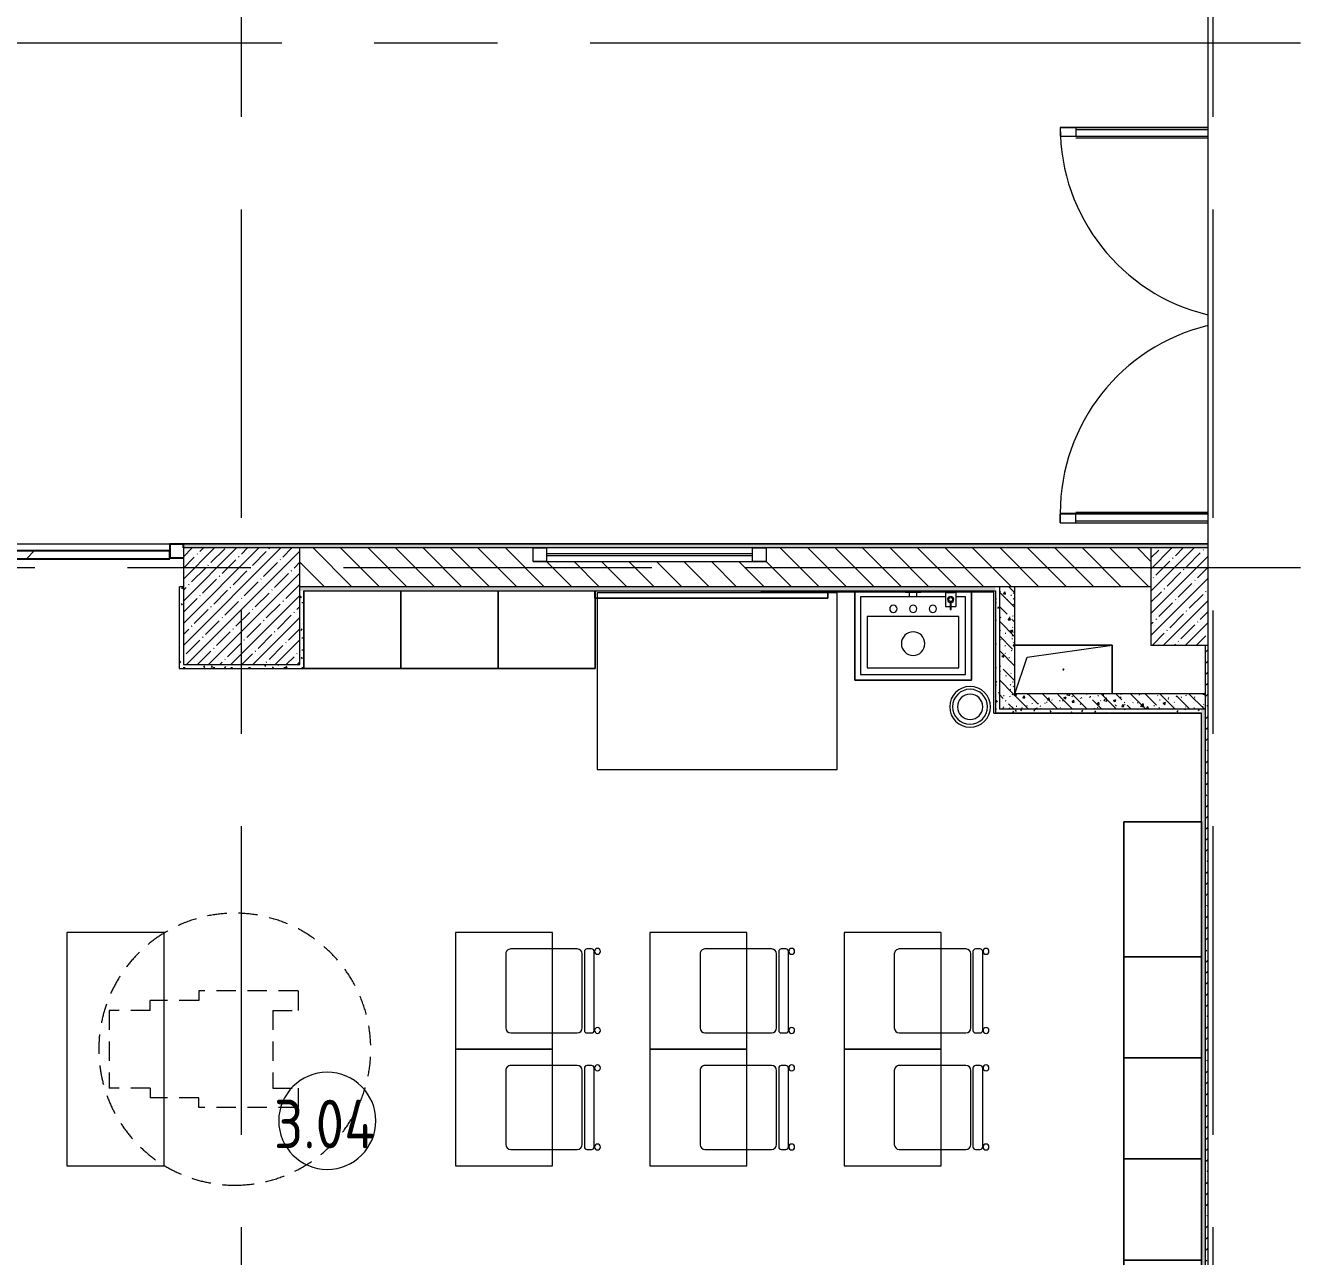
# Model space of a CAD drawing. Header units: millimetres. Extents: x -5714 to 188114, y -8553 to 29000.
# Drawn here: x 32198 to 38760, y 4253 to 10590 of the extents above; entities that cross this region are included whole.
import ezdxf

# ---------------------------------------------------------------- set-up
doc = ezdxf.new("R2010")
doc.units = ezdxf.units.MM
doc.linetypes.add('200_ШТРИХ__ш1_п0_6_', pattern=[160, 100, -60])
doc.linetypes.add('Осевая', pattern=[3175, 635, -476.25, 1587.5, -476.25])
for name, color, linetype, lineweight in [('A-AREA-IDEN', 7, 'Continuous', 9), ('A-DETL-GENF', 7, 'Continuous', 9), ('A-DOOR', 7, 'Continuous', 9), ('A-GENM', 7, 'Continuous', 9), ('A-GLAZ', 7, 'Continuous', 9), ('A-GLAZ-1', 7, 'Continuous', 13), ('A-GLAZ-CURT', 7, 'Continuous', 9), ('A-GLAZ-CURT-1', 7, 'Continuous', 25), ('A-GLAZ-CWMG', 7, 'Continuous', 9), ('A-GLAZ-CWMG-1', 7, 'Continuous', 25), ('A-WALL', 7, 'Continuous', 9), ('I-WALL', 7, 'Continuous', 9), ('P-SANR-FIXT', 7, 'Continuous', 9), ('P-SANR-FIXT-1', 7, 'Continuous', 13), ('S-COLS', 7, 'Continuous', 9), ('Оси', 7, 'Continuous', 9), ('Оси-2', 7, 'Осевая', 9)]:
    doc.layers.add(name, color=color, linetype=linetype, lineweight=lineweight)
for name, color, linetype, lineweight, true_color in [('A-WALL-1', 7, 'Continuous', 9, 0x3c3c3c), ('A-WALL-FNSH-1', 7, 'Continuous', 9, 0x3c3c3c), ('I-FURN-1', 7, 'Continuous', 9, 0xf0f0f0), ('I-FURN-2', 7, '200_ШТРИХ__ш1_п0_6_', 9, 0xf0f0f0)]:
    doc.layers.add(name, color=color, linetype=linetype, lineweight=lineweight, true_color=true_color)
doc.styles.add('GOST Common', font='GOST_Common.ttf', dxfattribs={"width": 0.9, "height": 250})
pattern_1 = [(135, (0, 0), (-75.43415, -75.43415), [106.68, -17.78, 3.556, -17.78]), (135, (0, 75.39), (-75.43415, -75.43415), []), (50, (0, 0), (127.52922, -11.15758), [13.335, -146.685]), (355, (0, 0), (-24.66966, 133.74002), [10.668, -117.348]), (100.451, (10.63, -0.93), (102.85973, 122.58178), [11.333, -124.663]), (46.184, (0, 35.56), (189.75516, -29.43036), [20.002, -220.027]), (96.636, (15.81, 33.1), (166.1822, 173.1996), [17, -186.995]), (351.184, (0, 35.56), (166.1839, 173.1976), [16.002, -176.022]), (21, (17.78, 26.67), (106.13027, -71.58603), [13.335, -146.685]), (326, (17.78, 26.67), (43.26188, 128.93175), [10.668, -117.348]), (71.451, (26.62, 20.7), (149.39198, 57.34505), [11.333, -124.663]), (37.5, (0, 0), (2.16223, 59.18836), [3.353, -112.573, 3.353, -115.773, -117.792]), (37.5, (0, 0), (2.16223, 59.18836), [-235.052, 3.353, -114.44]), (7.5, (0, 0), (46.77386, 70.12615), [3.353, -64.567, 3.353, -109.906, -44.894]), (7.5, (0, 0), (46.77386, 70.12615), [-181.178, 3.353, -41.542]), (327.5, (-39.65, 0), (94.91367, -4.010093), [3.353, -41.097, 3.353, -135.331, -184.023]), (327.5, (-39.65, 0), (94.91367, -4.010093), [-183.134, 3.353, -180.67]), (317.5, (-57.43, 0), (103.69057, 17.79882), [3.353, -54.432, 3.353, -88.748, -130.683]), (317.5, (-57.43, 0), (103.69057, 17.79882), [-149.885, 3.353, -127.33])]
pattern_2 = [(0, (0, 0), (121.92, 30.48), [10.058, -81.382, 10.058, -81.382, -487.68]), (0, (0, 0), (121.92, 30.48), [-182.88, 10.058, -172.822, 10.058, -81.382, -213.36]), (0, (0, 0), (121.92, 30.48), [-457.2, 10.058, -50.902, 10.058, -142.342]), (120, (45.72, 15.24), (-87.356454, 90.345817), [10.058, -81.382, 10.058, -81.382, -487.68]), (120, (45.72, 15.24), (-87.356454, 90.345817), [-182.88, 10.058, -172.822, 10.058, -81.382, -213.36]), (120, (45.72, 15.24), (-87.356454, 90.345817), [-457.2, 10.058, -50.902, 10.058, -142.342]), (240, (60.96, 76.2), (-34.563546, -120.825817), [10.058, -81.382, 10.058, -81.382, -487.68]), (240, (60.96, 76.2), (-34.563546, -120.825817), [-182.88, 10.058, -172.822, 10.058, -81.382, -213.36]), (240, (60.96, 76.2), (-34.563546, -120.825817), [-457.2, 10.058, -50.902, 10.058, -142.342])]

# ---------------------------------------------------------------- blocks, each defined once
blk = doc.blocks.new('BSC_Колонна _Прямоугольная - 600х600-V6-План размещения напольных электротехнических лючков и розеток 3 этажа в осях 1-12')
at = {"layer": 'S-COLS'}
h = blk.add_hatch(dxfattribs=at)
h.set_pattern_fill('FP_11', color=256, style=0, pattern_type=2)
h.set_pattern_definition([(45, (-33310, -7600), (-57.02463, 57.02463), []), (45, (-33252.975, -7600), (-57.02463, 57.02463), [100.806, -20.161, 3.353, -16.808])])
h.paths.add_polyline_path([(-300, -300), (300, -300), (300, 300), (-300, 300)])
for p, q in [((300, 300), (-300, 300)), ((-300, 300), (-300, -300)), ((300, -300), (300, 300)), ((-300, -300), (300, -300))]:
    blk.add_line(p, q, dxfattribs=at)
blk = doc.blocks.new('BSC_Колонна _Прямоугольная - 500х500-V14-План размещения напольных электротехнических лючков и розеток 3 этажа в осях 1-12')
at = {"layer": 'S-COLS'}
h = blk.add_hatch(dxfattribs=at)
h.set_pattern_fill('FP_21', color=256, style=0, pattern_type=2)
h.set_pattern_definition([(45, (-38240, -7650), (-57.02463, 57.02463), []), (45, (-38182.975, -7650), (-57.02463, 57.02463), [100.806, -20.161, 3.353, -16.808])])
h.paths.add_polyline_path([(-250, -250), (42.7, -250), (42.7, 250), (-250, 250), (-250, -110.6)])
for p, q in [((42.7, 250), (-250, 250)), ((-250, 250), (-250, -250)), ((-250, -250), (42.7, -250))]:
    blk.add_line(p, q, dxfattribs=at)
blk = doc.blocks.new('GM_Отверстие прямоугольное _в плите_ - Отверстие-21608348-План размещения напольных электротехнических лючков и розеток 3 этажа в осях 1-12')
at = {"layer": 'A-GENM'}
for p, q in [((-250, 125), (250, 125)), ((250, 125), (-250, 125)), ((-187.5, 62.5), (250, 125)), ((250, 125), (250, -125)), ((250, -125), (250, 125)), ((-250, -125), (-187.5, 62.5))]:
    blk.add_line(p, q, dxfattribs=at)
for start, end in [(360, 180), (180, 360)]:
    blk.add_arc((0, 0), 2.5, start, end, dxfattribs=at)
blk = doc.blocks.new('120_Окно_СКБ_1Ст - 120_Окно_СКБ_1Ст 400х1200 EI30-24228909-План размещения напольных электротехнических лючков и розеток 3 этажа в осях 1-12')
at = {"layer": 'A-GLAZ'}
for p, q in [((600, 100), (-600, 100)), ((530, 70), (-530, 70)), ((-600, 30), (600, 30)), ((530, 60), (-530, 60))]:
    blk.add_line(p, q, dxfattribs=at)
at = {"layer": 'A-GLAZ-1'}
for p, q in [((-600, 30), (-600, 100)), ((-600, 100), (-530, 100)), ((-530, 100), (-530, 30)), ((530, 30), (530, 100)), ((530, 100), (600, 100)), ((600, 100), (600, 30)), ((-530, 30), (-600, 30)), ((600, 30), (530, 30))]:
    blk.add_line(p, q, dxfattribs=at)
blk = doc.blocks.new('Стол базовый прямоугольный - 1_7а-25476368-План размещения напольных электротехнических лючков и розеток 3 этажа в осях 1-12')
at = {"layer": 'I-FURN-1'}
for p, q in [((250, 300), (-250, 300)), ((-250, 300), (-250, -300)), ((250, -300), (250, 300)), ((-250, -300), (250, -300))]:
    blk.add_line(p, q, dxfattribs=at)
blk = doc.blocks.new('Стул Breuer - 1_9а-25403171-План размещения напольных электротехнических лючков и розеток 3 этажа в осях 1-12')
at = {"layer": 'I-FURN-1'}
for p, q in [((-215.9, 215.9), (-215.9, 0)), ((190.5, 241.3), (-190.5, 241.3)), ((215.9, 0), (215.9, 215.9)), ((-215.9, 0), (-215.9, -127)), ((215.9, -127), (215.9, 0)), ((-215.9, -176.2), (-215.9, -200.8)), ((203.2, -163.5), (-203.2, -163.5)), ((-190.5, -152.4), (190.5, -152.4)), ((215.9, -200.8), (215.9, -176.2)), ((-203.2, -213.5), (203.2, -213.5))]:
    blk.add_line(p, q, dxfattribs=at)
for centre, radius, start, end in [((-190.5, 215.9), 25.4, 90, 180), ((190.5, 215.9), 25.4, 0, 90), ((-190.5, -127), 25.4, 180, 270), ((190.5, -127), 25.4, 270, 360), ((-203.2, -176.2), 12.7, 90, 180), ((203.2, -176.2), 12.7, 360, 90), ((-203.5, -230.6), 15.1, 360, 180), ((-203.5, -230.6), 15.1, 180, 360), ((-203.2, -200.8), 12.7, 180, 270), ((203.7, -230.6), 15.1, 360, 180), ((203.7, -230.6), 15.1, 180, 360), ((203.2, -200.8), 12.7, 270, 360)]:
    blk.add_arc(centre, radius, start, end, dxfattribs=at)
blk = doc.blocks.new('Стол базовый прямоугольный - 1_6-26174022-План размещения напольных электротехнических лючков и розеток 3 этажа в осях 1-12')
at = {"layer": 'I-FURN-1'}
for p, q in [((600, 250), (-600, 250)), ((-600, 250), (-600, -250)), ((600, -250), (600, 250)), ((-600, -250), (600, -250))]:
    blk.add_line(p, q, dxfattribs=at)
blk = doc.blocks.new('FRT_2D_Символ _разворот МГН_1 - D1_4_Символ доступности разворота МГН _360__-V73-План размещения напольных электротехнических лючков и розеток 3 этажа в осях 1-12')
at = {"layer": 'I-FURN-2'}
for p, q in [((-300, 325.4), (-300, -185.8)), ((-300, 325.4), (-200, 325.4)), ((-200, 195.4), (-200, 325.4)), ((200, 325.4), (300, 325.4)), ((200, 195.4), (200, 325.4)), ((300, 325.4), (300, -185.8)), ((-200, 195.4), (200, 195.4)), ((-300, -185.8), (-250, -185.8)), ((-250, -185.8), (-250, -364.1)), ((300, -185.8), (250, -185.8)), ((250, -185.8), (250, -364.1)), ((-250, -364.1), (-250, -435.8)), ((250, -364.1), (250, -435.8)), ((-200, -435.8), (-250, -435.8)), ((-200, -435.8), (-200, -645.8)), ((200, -435.8), (250, -435.8)), ((200, -435.8), (200, -645.8)), ((-200, -645.8), (200, -645.8))]:
    blk.add_line(p, q, dxfattribs=at)
for start, end in [(360, 211.37641), (328.55035, 360), (211.37641, 328.55035)]:
    blk.add_arc((0, 0), 700, start, end, dxfattribs=at)
blk = doc.blocks.new('Стол базовый прямоугольный - 1_290-V78-План размещения напольных электротехнических лючков и розеток 3 этажа в осях 1-12')
at = {"layer": 'I-FURN-1'}
for p, q in [((617.5, 455), (-617.5, 455)), ((-617.5, 455), (-617.5, -455)), ((617.5, -455), (617.5, 455)), ((-617.5, -455), (617.5, -455))]:
    blk.add_line(p, q, dxfattribs=at)
blk = doc.blocks.new('Мебель_универсальная - 1_24б-V79-План размещения напольных электротехнических лючков и розеток 3 этажа в осях 1-12')
at = {"layer": 'I-FURN-1'}
for p, q in [((587.5, 25.4), (-600, 25.4)), ((-600, 25.4), (-600, -2.1)), ((-600, -2.1), (-600, 25.4)), ((-600, 25.4), (587.5, 25.4)), ((597.5, 25.4), (587.5, 25.4)), ((587.5, 25.4), (597.5, 25.4)), ((600, 25.4), (597.5, 25.4)), ((597.5, 25.4), (600, 25.4)), ((600, -12.1), (600, 25.4)), ((600, 25.4), (600, -12.1)), ((-600, -2.1), (-600, -4.1)), ((-600, -4.1), (-600, -2.1))]:
    blk.add_line(p, q, dxfattribs=at)
blk = doc.blocks.new('сифон - Для раковины-V87-План размещения напольных электротехнических лючков и розеток 3 этажа в осях 1-12')
at = {"layer": 'P-SANR-FIXT'}
blk.add_line((191.1, -40), (191.1, 40), dxfattribs=at)
at = {"layer": 'P-SANR-FIXT-1'}
for p, q in [((191.1, 20), (168.5, 20)), ((168.5, -20), (191.1, -20))]:
    blk.add_line(p, q, dxfattribs=at)
blk = doc.blocks.new('мусорная корзина - Round_ Metal-30590745-План размещения напольных электротехнических лючков и розеток 3 этажа в осях 1-12')
at = {"layer": 'P-SANR-FIXT'}
for radius, start, end in [(105, 0, 180), (90, 360, 180), (105, 180, 360), (90, 180, 360), (65, 0, 180), (65, 180, 360)]:
    blk.add_arc((0, 0), radius, start, end, dxfattribs=at)
blk = doc.blocks.new('Мойка кухонная - Раковина Roca Victoria-N Unik 600х460 мм-30768662-План размещения напольных электротехнических лючков и розеток 3 этажа в осях 1-12')
at = {"layer": 'P-SANR-FIXT'}
for p, q in [((166, 0), (-270, 0)), ((-270, 0), (-270, -400)), ((270, 0), (221, 0)), ((270, -400), (270, 0)), ((236.1, -102.3), (-236.6, -102.3)), ((-236.6, -102.3), (-236.6, -366.4)), ((236.1, -366.4), (236.1, -102.3)), ((-236.6, -366.4), (236.1, -366.4)), ((-270, -400), (270, -400))]:
    blk.add_line(p, q, dxfattribs=at)
for centre, radius, start, end in [((-101.6, -61.9), 19, 90, 180), ((-101.6, -61.9), 19, 180, 270), ((-101.6, -61.9), 19, 360, 90), ((-101.6, -61.9), 19.1, 270, 360), ((0, -61.9), 19, 360, 180), ((0, -61.9), 19, 180, 360), ((101.6, -61.9), 19.1, 360, 180), ((101.6, -61.9), 19.1, 180, 360), ((0, -241.3), 60.5, 360, 180), ((0, -241.3), 60.5, 180, 360)]:
    blk.add_arc(centre, radius, start, end, dxfattribs=at)
blk = doc.blocks.new('TOY_Диспансер мыло - Дозатор Elegance new 11654 019001 хром-30769669-План размещения напольных электротехнических лючков и розеток 3 этажа в осях 1-12')
at = {"layer": 'A-GENM'}
for p, q in [((97.5, 89.2), (97.5, 21.5)), ((122.2, 91.2), (99.5, 91.2)), ((122.2, 91.2), (102.9, 91.2)), ((127.9, 106.1), (122.2, 106.1)), ((122.2, 106.1), (122.2, 91.2)), ((122.2, 92.2), (122.2, 64.8)), ((127.9, 91.2), (127.9, 106.1)), ((127.9, 64.8), (127.9, 92.2)), ((146.9, 91.2), (127.9, 91.2)), ((150.5, 91.2), (127.9, 91.2)), ((152.5, 21.5), (152.5, 89.2)), ((99.5, 19.5), (105, 19.5)), ((145, 19.5), (105, 19.5)), ((105, 19.5), (105, 18)), ((145, 18), (145, 19.5)), ((145, 19.5), (150.5, 19.5))]:
    blk.add_line(p, q, dxfattribs=at)
blk.add_circle((125, 55.2), 10, dxfattribs=at)
for centre, radius, start, end in [((99.5, 89.2), 2, 90, 180), ((125, 55.2), 15.7, 100.43534, 79.36502), ((150.5, 89.2), 2, 360, 90), ((99.5, 21.5), 2, 180, 270), ((150.5, 21.5), 2, 270, 0)]:
    blk.add_arc(centre, radius, start, end, dxfattribs=at)
blk = doc.blocks.new('шкаф 1_112 - шкаф 1_112-V93-План размещения напольных электротехнических лючков и розеток 3 этажа в осях 1-12')
at = {"layer": 'I-FURN-1'}
for p, q in [((-400, 6070), (-400, 0)), ((0, 6070), (-400, 6070)), ((0, 6070), (-400, 6070)), ((-400, 6070), (-400, 5375)), ((-400, 5375), (-400, 6070)), ((-400, 6070), (0, 6070)), ((0, 1), (0, 6070)), ((0, 5375), (0, 6070)), ((0, 6070), (0, 5375)), ((-400, 5375), (0, 5375)), ((0, 5375), (-400, 5375)), ((-400, 5375), (-400, 4855)), ((-400, 4855), (-400, 5375)), ((-400, 5375), (0, 5375)), ((-400, 5375), (0, 5375)), ((0, 5375), (-400, 5375)), ((0, 4855), (0, 5375)), ((0, 5375), (0, 4855)), ((-400, 4855), (0, 4855)), ((-400, 4855), (0, 4855)), ((0, 4855), (-400, 4855)), ((0, 4855), (-400, 4855)), ((-400, 4855), (-400, 4335)), ((-400, 4335), (-400, 4855)), ((-400, 4855), (0, 4855)), ((0, 4335), (0, 4855)), ((0, 4855), (0, 4335)), ((-400, 4335), (0, 4335)), ((0, 4335), (-400, 4335)), ((-400, 4335), (-400, 3815)), ((-400, 3815), (-400, 4335)), ((-400, 4335), (0, 4335)), ((-400, 4335), (0, 4335)), ((0, 4335), (-400, 4335)), ((0, 3815), (0, 4335)), ((0, 4335), (0, 3815)), ((-400, 3815), (0, 3815)), ((-400, 3815), (0, 3815)), ((0, 3815), (-400, 3815)), ((0, 3815), (-400, 3815)), ((-400, 3815), (-400, 3295)), ((-400, 3295), (-400, 3815)), ((-400, 3815), (0, 3815)), ((0, 3295), (0, 3815)), ((0, 3815), (0, 3295)), ((0, 3295), (-400, 3295)), ((0, 3295), (-400, 3295)), ((-400, 3295), (-400, 2775)), ((-400, 2775), (-400, 3295)), ((-400, 3295), (0, 3295)), ((-400, 3295), (0, 3295)), ((0, 3295), (-400, 3295)), ((0, 2775), (0, 3295)), ((0, 3295), (0, 2775)), ((0, 2775), (-400, 2775)), ((-400, 2775), (0, 2775)), ((0, 2775), (-400, 2775)), ((0, 2775), (-400, 2775)), ((-400, 2775), (-400, 2255)), ((-400, 2255), (-400, 2775)), ((-400, 2775), (0, 2775)), ((0, 2255), (0, 2775)), ((0, 2775), (0, 2255)), ((0, 2255), (-400, 2255)), ((0, 2255), (-400, 2255)), ((-400, 2255), (-400, 1735)), ((-400, 1735), (-400, 2255)), ((-400, 2255), (0, 2255)), ((-400, 2255), (0, 2255)), ((0, 2255), (-400, 2255)), ((0, 1735), (0, 2255)), ((0, 2255), (0, 1735)), ((0, 1735), (-400, 1735)), ((-400, 1735), (0, 1735)), ((0, 1735), (-400, 1735)), ((0, 1735), (-400, 1735)), ((-400, 1735), (-400, 1215)), ((-400, 1215), (-400, 1735)), ((-400, 1735), (0, 1735)), ((0, 1215), (0, 1735)), ((0, 1735), (0, 1215)), ((0, 1215), (-400, 1215)), ((0, 1215), (-400, 1215)), ((-400, 1215), (-400, 695)), ((-400, 695), (-400, 1215)), ((-400, 1215), (0, 1215)), ((-400, 1215), (0, 1215)), ((0, 1215), (-400, 1215)), ((0, 695), (0, 1215)), ((0, 1215), (0, 695)), ((0, 695), (-400, 695)), ((-400, 695), (0, 695)), ((0, 695), (-400, 695)), ((0, 695), (-400, 695)), ((-400, 695), (-400, 0)), ((-400, 0), (-400, 695)), ((-400, 695), (0, 695)), ((0, 0), (0, 695)), ((0, 695), (0, 1)), ((-400, 0), (-280, 0)), ((-400, 0), (0, 0)), ((-280, 0), (-400, 0)), ((-280, 0), (0, 0)), ((0, 0), (-280, 0))]:
    blk.add_line(p, q, dxfattribs=at)
blk = doc.blocks.new('1_113 тумба - 1_113 тумба-V96-План размещения напольных электротехнических лючков и розеток 3 этажа в осях 1-12')
at = {"layer": 'I-FURN-1'}
for p, q in [((-400, 1500), (-362.5, 1500)), ((-400, 1497.5), (-400, 1500)), ((0, 1500), (-400, 1500)), ((-400, 1497.5), (-400, 1500)), ((-400, 1500), (-362.5, 1500)), ((-400, 0), (-400, 1497.5)), ((-400, 1000), (-400, 1497.5)), ((-362.5, 1500), (0, 1500)), ((-362.5, 1500), (0, 1500)), ((0, 1500), (0, 0)), ((0, 1000), (0, 1500)), ((0, 1500), (0, 1000)), ((0, 1000), (-400, 1000)), ((-400, 500), (-400, 1000)), ((-400, 1000), (0, 1000)), ((-400, 1000), (0, 1000)), ((0, 1000), (-400, 1000)), ((0, 500), (0, 1000)), ((0, 1000), (0, 500)), ((-400, 500), (0, 500)), ((0, 500), (-400, 500)), ((0, 500), (-400, 500)), ((-400, 0), (-400, 500)), ((-400, 500), (0, 500)), ((0, 0), (0, 500)), ((0, 500), (0, 0)), ((0, 0), (-399, 0)), ((0, 0), (-399, 0))]:
    blk.add_line(p, q, dxfattribs=at)
blk = doc.blocks.new('Прямоугольный импост - 50 x 70 мм-31700031-План размещения напольных электротехнических лючков и розеток 3 этажа в осях 1-12')
at = {"layer": 'A-GLAZ-CWMG-1'}
for p, q in [((-70, 35), (0, 35)), ((-70, -35), (-70, 35)), ((0, -35), (-70, -35)), ((0, -15), (0, -35))]:
    blk.add_line(p, q, dxfattribs=at)
blk = doc.blocks.new('Системная панель - Стекло - 40мм-32257331-План размещения напольных электротехнических лючков и розеток 3 этажа в осях 1-12')
at = {"layer": 'A-GLAZ-CURT'}
h = blk.add_hatch(dxfattribs=at)
h.set_pattern_fill('FP_38', color=256, style=0, pattern_type=2)
h.set_pattern_definition([(45, (-32642.5, -7785), (-282.8427, 282.8427), [200, -600]), (45, (-32842.5, -7885), (-282.8427, 282.8427), [600, -200]), (45, (-32442.5, -7985), (-282.8427, 282.8427), [200, -600])])
h.paths.add_polyline_path([(397.5, -40), (397.5, 0), (-397.5, 0), (-397.5, -40)])
at = {"layer": 'A-GLAZ-CURT-1'}
for p, q in [((397.5, 0), (-397.5, 0)), ((-397.5, 0), (-397.5, -40)), ((397.5, -40), (397.5, 0)), ((-397.5, -40), (397.5, -40))]:
    blk.add_line(p, q, dxfattribs=at)
blk = doc.blocks.new('Прямоугольный импост - 50 x 70 мм-31720914-План размещения напольных электротехнических лючков и розеток 3 этажа в осях 1-12')
at = {"layer": 'A-GLAZ-CWMG'}
blk.add_line((32940, 7920), (32145, 7920), dxfattribs=at)
blk = doc.blocks.new('Дверь_Витражная_остекление_ - ДВН_ДАО_Главный вход_1800 в свету 5-32258809-План размещения напольных электротехнических лючков и розеток 3 этажа в осях 1-12')
at = {"layer": 'A-DETL-GENF'}
for p, q in [((-992.5, -1012.5), (-992.5, -253.3)), ((-992.5, -253.3), (-992.5, -1012.5)), ((-982.5, -932.5), (-982.5, -253.3)), ((-947.5, -1012.5), (-947.5, -253.3)), ((-947.5, -1012.5), (-947.5, -253.3)), ((-938.5, -932.5), (-938.5, -253.3)), ((988.5, -932.5), (988.5, -253.3)), ((997.5, -1012.5), (997.5, -253.3)), ((997.5, -253.3), (997.5, -1012.5)), ((1032.5, -932.5), (1032.5, -253.3)), ((1042.5, -1012.5), (1042.5, -253.3)), ((1042.5, -1012.5), (1042.5, -253.3)), ((-992.5, -932.5), (-947.5, -932.5)), ((1042.5, -932.5), (997.5, -932.5)), ((-992.5, -1012.5), (-947.5, -1012.5)), ((-992.5, -1012.5), (-947.5, -1012.5)), ((1042.5, -1012.5), (997.5, -1012.5)), ((997.5, -1012.5), (1042.5, -1012.5))]:
    blk.add_line(p, q, dxfattribs=at)
at = {"layer": 'A-DOOR'}
for p, q in [((-992.5, -1012.5), (-992.5, -253.3)), ((992.5, -1012.5), (992.5, -253.3))]:
    blk.add_line(p, q, dxfattribs=at)
for centre, start, end in [((-992.5, -20), 270, 346.38594), ((992.5, -20), 193.61406, 270)]:
    blk.add_arc(centre, 992.5, start, end, dxfattribs=at)
blk = doc.blocks.new('DET_L_Линия разрыва - М100-30696566-План размещения напольных электротехнических лючков и розеток 3 этажа в осях 1-12')
at = {"layer": 'A-DETL-GENF'}
blk.add_line((11773.2, 0), (0, 0), dxfattribs=at)
blk = doc.blocks.new('Марка_Помещения - Номер-25198446-План размещения напольных электротехнических лючков и розеток 3 этажа в осях 1-12')
at = {"layer": 'A-AREA-IDEN'}
for start, end in [(360, 180), (180, 360)]:
    blk.add_arc((0, 0), 2.5, start, end, dxfattribs=at)

msp = doc.modelspace()

# ---------------------------------------------------------------- hatches: boundary and pattern name
at = {"layer": 'I-WALL'}
h = msp.add_hatch(dxfattribs=at)
h.set_pattern_fill('FP_35', color=256, style=0, pattern_type=2)
h.set_pattern_definition(pattern_2)
h.paths.add_polyline_path([(38086.5, 7900), (38282.7, 7900.8), (38282.7, 7920), (33010, 7920), (33010, 7900), (37990, 7900)])
h.paths.add_polyline_path([(30510, 7900), (30510, 7920), (27465, 7920), (27465, 7908), (27495, 7908), (27495, 7900), (29809.7, 7900)])
h.paths.add_polyline_path([(26335, 7900), (26335, 7908), (26365, 7908), (26365, 7920), (24051, 7920), (24051, 7900), (26160, 7900)])
h.paths.add_polyline_path([(22611, 7900), (22611, 7920), (15009.3, 7920), (15009.3, 7900), (22605.8, 7900)])
h.paths.add_polyline_path([(13182.7, 7900), (13569.3, 7900), (13569.3, 7920), (6530, 7920), (6530, 7900), (12760, 7900)])
h.paths.add_polyline_path([(3759.7, 7900), (4030, 7900), (4030, 7920), (3285, 7920), (3285, 7908), (3340, 7908), (3340, 7900), (3730, 7900)])
h.paths.add_polyline_path([(1830, 7900), (1830, 7908), (1885, 7908), (1885, 7920), (1250, 7920), (1250, 7900)])
h = msp.add_hatch(dxfattribs=at)
h.set_pattern_fill('FP_8', color=256, style=0, pattern_type=2)
h.set_pattern_definition([(135, (0, 0), (-70.71068, -70.71068), [])])
h.paths.add_polyline_path([(37990, 7700), (37990, 7900), (36010, 7900), (36010, 7830), (34810, 7830), (34810, 7900), (33610, 7900), (33610, 7700), (37413.4, 7700)])
h.paths.add_polyline_path([(30359.7, 7700), (30510, 7700), (30510, 7900), (29809.7, 7900), (29809.7, 7700)])
h = msp.add_hatch(dxfattribs=at)
h.set_pattern_fill('FP_35', color=256, style=0, pattern_type=2)
h.set_pattern_definition(pattern_2)
h.paths.add_polyline_path([(33010, 7300), (33010, 7700), (32990, 7700), (32990, 7300)])
h = msp.add_hatch(dxfattribs=at)
h.set_pattern_fill('FP_35', color=256, style=0, pattern_type=2)
h.set_pattern_definition(pattern_2)
h.paths.add_polyline_path([(37182, 7680), (37190, 7680), (37190, 7700), (33610, 7700), (33610, 7680), (37076.9, 7680)])
h = msp.add_hatch(dxfattribs=at)
h.set_pattern_fill('FP_35', color=256, style=0, pattern_type=2)
h.set_pattern_definition(pattern_2)
h.paths.add_polyline_path([(33630, 7280), (33630, 7680), (33610, 7680), (33610, 7280)])
h = msp.add_hatch(dxfattribs=at)
h.set_pattern_fill('FP_35', color=256, style=0, pattern_type=2)
h.set_pattern_definition(pattern_2)
h.paths.add_polyline_path([(37190, 7070), (37210, 7070), (37210, 7700), (37190, 7700), (37190, 7143.7)])
h = msp.add_hatch(dxfattribs=at)
h.set_pattern_fill('FP_17', color=256, style=0, pattern_type=2)
h.set_pattern_definition(pattern_1)
h.paths.add_polyline_path([(37290, 7150), (37290, 7700), (37210, 7700), (37210, 7150), (37245.2, 7150)])
h = msp.add_hatch(dxfattribs=at)
h.set_pattern_fill('FP_10', color=256, style=0, pattern_type=2)
h.set_pattern_definition([(45, (0, 0), (-57.02463, 57.02463), []), (45, (57.025, 0), (-57.02463, 57.02463), [100.806, -20.161, 3.353, -16.808])])
h.paths.add_polyline_path([(38282.7, 400), (38282.7, 7400), (38270, 7400), (38270, 400)])
h = msp.add_hatch(dxfattribs=at)
h.set_pattern_fill('FP_35', color=256, style=0, pattern_type=2)
h.set_pattern_definition(pattern_2)
h.paths.add_polyline_path([(33610, 7280), (33610, 7300), (32990, 7300), (32990, 7280), (33375, 7280)])
h = msp.add_hatch(dxfattribs=at)
h.set_pattern_fill('FP_17', color=256, style=0, pattern_type=2)
h.set_pattern_definition(pattern_1)
h.paths.add_polyline_path([(38250, 7070), (38270, 7070), (38270, 7150), (37210, 7150), (37210, 7070), (37413.4, 7070)])
h = msp.add_hatch(dxfattribs=at)
h.set_pattern_fill('FP_35', color=256, style=0, pattern_type=2)
h.set_pattern_definition(pattern_2)
h.paths.add_polyline_path([(38249, 7050), (38250, 7050), (38250, 7070), (37190, 7070), (37190, 7050), (37413.4, 7050)])
h = msp.add_hatch(dxfattribs=at)
h.set_pattern_fill('FP_35', color=256, style=0, pattern_type=2)
h.set_pattern_definition(pattern_2)
h.paths.add_polyline_path([(38270, 420), (38270, 7070), (38250, 7070), (38250, 420)])

# ---------------------------------------------------------------- linework, layer by layer
at = {"layer": 'A-WALL'}
for p, q in [((32990, 7280), (32990, 7700)), ((37990, 7700), (33610, 7700)), ((33630, 7680), (35985.5, 7680)), ((38270, 7400), (38270, 400)), ((38250, 7050), (37190, 7050)), ((38270, 7070), (37210, 7070)), ((38250, 420), (38250, 7050))]:
    msp.add_line(p, q, dxfattribs=at)
at = {"layer": 'A-WALL-1'}
for p, q in [((38282.7, 7920), (33010, 7920)), ((33010, 7920), (33010, 7900)), ((34810, 7900), (33610, 7900)), ((37990, 7900), (36010, 7900)), ((33010, 7700), (32990, 7700)), ((33630, 7679), (33630, 7680)), ((37210, 7700), (37210, 7070)), ((37290, 7150), (37290, 7700)), ((32990, 7280), (33630, 7280)), ((38270, 7150), (37290, 7150))]:
    msp.add_line(p, q, dxfattribs=at)
at = {"layer": 'A-WALL-FNSH-1'}
for p, q in [((38282.7, 7921), (33010, 7921)), ((33010, 7921), (33010, 7920)), ((32990, 7680), (32989, 7680)), ((32989, 7680), (32989, 7279)), ((33630, 7679), (33630, 7280)), ((33631, 7679), (35985.5, 7679)), ((33631, 7279), (33631, 7679)), ((32989, 7279), (33631, 7279)), ((37189, 7050), (37189, 7049)), ((37189, 7049), (38249, 7049)), ((38249, 7049), (38249, 421.7))]:
    msp.add_line(p, q, dxfattribs=at)
at = {"layer": 'I-FURN-1'}
for p, q in [((36466.1, 7672), (36466.1, 7220.5)), ((36466.1, 7220.5), (36466.1, 7672)), ((37066.1, 7220.5), (37066.1, 7672)), ((37066.1, 7672), (37066.1, 7220.5)), ((36466.1, 7220.5), (37066.1, 7220.5)), ((37066.1, 7220.5), (36466.1, 7220.5))]:
    msp.add_line(p, q, dxfattribs=at)
at = {"layer": 'I-WALL'}
for p, q in [((35985.5, 7680), (37190, 7680)), ((35985.5, 7672), (35985.5, 7679)), ((37190, 7680), (37190, 7050)), ((37182, 7672), (35985.5, 7672)), ((37182, 7050), (37182, 7672)), ((37182, 7050), (37190, 7050))]:
    msp.add_line(p, q, dxfattribs=at)
at = {"layer": 'Оси'}
for p, q in [((36260, 10500), (38760, 10500)), ((36260, 7800), (38760, 7800))]:
    msp.add_line(p, q, dxfattribs=at)
at = {"layer": 'Оси-2'}
for p, q in [((33310, 593.7), (33310, 24898.1)), ((38310, 593.7), (38310, 21277.7)), ((-932.5, 10500), (36260, 10500)), ((-2202.5, 7800), (36260, 7800))]:
    msp.add_line(p, q, dxfattribs=at)

# ---------------------------------------------------------------- block references
at = {"layer": 'A-AREA-IDEN', "xscale": 99.99999999999993, "yscale": 99.99999999999993, "zscale": 99.99999999999993}
msp.add_blockref('Марка_Помещения - Номер-25198446-План размещения напольных электротехнических лючков и розеток 3 этажа в осях 1-12', (33750.9, 4951.4), dxfattribs=at)
at = {"layer": 'A-DETL-GENF', "rotation": 90.00000000000031}
msp.add_blockref('DET_L_Линия разрыва - М100-30696566-План размещения напольных электротехнических лючков и розеток 3 этажа в осях 1-12', (38282.7, -258), dxfattribs=at)
at = {"layer": 'A-DOOR', "rotation": 269.9999999999999}
msp.add_blockref('Дверь_Витражная_остекление_ - ДВН_ДАО_Главный вход_1800 в свету 5-32258809-План размещения напольных электротехнических лючков и розеток 3 этажа в осях 1-12', (38536, 9072.5), dxfattribs=at)
at = {"layer": 'A-GENM'}
msp.add_blockref('GM_Отверстие прямоугольное _в плите_ - Отверстие-21608348-План размещения напольных электротехнических лючков и розеток 3 этажа в осях 1-12', (37540, 7275), dxfattribs=at)
at = {"layer": 'A-GLAZ'}
msp.add_blockref('120_Окно_СКБ_1Ст - 120_Окно_СКБ_1Ст 400х1200 EI30-24228909-План размещения напольных электротехнических лючков и розеток 3 этажа в осях 1-12', (35410, 7800), dxfattribs=at)
at = {"layer": 'A-GLAZ-CURT'}
msp.add_blockref('Системная панель - Стекло - 40мм-32257331-План размещения напольных электротехнических лючков и розеток 3 этажа в осях 1-12', (32542.5, 7885), dxfattribs=at)
at = {"layer": 'A-GLAZ-CWMG'}
msp.add_blockref('Прямоугольный импост - 50 x 70 мм-31720914-План размещения напольных электротехнических лючков и розеток 3 этажа в осях 1-12', (0, 0), dxfattribs=at)
at = {"layer": 'A-GLAZ-CWMG', "extrusion": (0, 0, -1), "rotation": 180}
msp.add_blockref('Прямоугольный импост - 50 x 70 мм-31700031-План размещения напольных электротехнических лючков и розеток 3 этажа в осях 1-12', (-33010, 7885), dxfattribs=at)
at = {"layer": 'I-FURN-1'}
for name, p, rotation in [('1_113 тумба - 1_113 тумба-V96-План размещения напольных электротехнических лючков и розеток 3 этажа в осях 1-12', (33630, 7280), 270.0000000000001), ('Мебель_универсальная - 1_24б-V79-План размещения напольных электротехнических лючков и розеток 3 этажа в осях 1-12', (35727.5, 7667.9), 180), ('FRT_2D_Символ _разворот МГН_1 - D1_4_Символ доступности разворота МГН _360__-V73-План размещения напольных электротехнических лючков и розеток 3 этажа в осях 1-12', (33274.8, 5320.1), 269.9999999999993), ('Стол базовый прямоугольный - 1_6-26174022-План размещения напольных электротехнических лючков и розеток 3 этажа в осях 1-12', (32660.7, 5320.1), 269.9999999999998), ('Стул Breuer - 1_9а-25403171-План размещения напольных электротехнических лючков и розеток 3 этажа в осях 1-12', (34910.7, 5620.1), 89.99999999999959), ('Стул Breuer - 1_9а-25403171-План размещения напольных электротехнических лючков и розеток 3 этажа в осях 1-12', (35910.7, 5620.1), 89.99999999999959), ('Стул Breuer - 1_9а-25403171-План размещения напольных электротехнических лючков и розеток 3 этажа в осях 1-12', (36910.7, 5620.1), 89.99999999999959), ('Стул Breuer - 1_9а-25403171-План размещения напольных электротехнических лючков и розеток 3 этажа в осях 1-12', (34910.7, 5020.1), 89.99999999999959), ('Стул Breuer - 1_9а-25403171-План размещения напольных электротехнических лючков и розеток 3 этажа в осях 1-12', (35910.7, 5020.1), 89.99999999999959), ('Стул Breuer - 1_9а-25403171-План размещения напольных электротехнических лючков и розеток 3 этажа в осях 1-12', (36910.7, 5020.1), 89.99999999999959)]:
    msp.add_blockref(name, p, dxfattribs=dict(at, rotation=rotation))
for name, p in [('Стол базовый прямоугольный - 1_290-V78-План размещения напольных электротехнических лючков и розеток 3 этажа в осях 1-12', (35757.5, 7215)), ('шкаф 1_112 - шкаф 1_112-V93-План размещения напольных электротехнических лючков и розеток 3 этажа в осях 1-12', (38250, 420)), ('Стол базовый прямоугольный - 1_7а-25476368-План размещения напольных электротехнических лючков и розеток 3 этажа в осях 1-12', (34660.7, 5620.1)), ('Стол базовый прямоугольный - 1_7а-25476368-План размещения напольных электротехнических лючков и розеток 3 этажа в осях 1-12', (35660.7, 5620.1)), ('Стол базовый прямоугольный - 1_7а-25476368-План размещения напольных электротехнических лючков и розеток 3 этажа в осях 1-12', (36660.7, 5620.1)), ('Стол базовый прямоугольный - 1_7а-25476368-План размещения напольных электротехнических лючков и розеток 3 этажа в осях 1-12', (34660.7, 5020.1)), ('Стол базовый прямоугольный - 1_7а-25476368-План размещения напольных электротехнических лючков и розеток 3 этажа в осях 1-12', (35660.7, 5020.1)), ('Стол базовый прямоугольный - 1_7а-25476368-План размещения напольных электротехнических лючков и розеток 3 этажа в осях 1-12', (36660.7, 5020.1))]:
    msp.add_blockref(name, p, dxfattribs=at)
at = {"layer": 'P-SANR-FIXT'}
for name, p in [('Мойка кухонная - Раковина Roca Victoria-N Unik 600х460 мм-30768662-План размещения напольных электротехнических лючков и розеток 3 этажа в осях 1-12', (36766.1, 7649)), ('мусорная корзина - Round_ Metal-30590745-План размещения напольных электротехнических лючков и розеток 3 этажа в осях 1-12', (37059.4, 7082.6))]:
    msp.add_blockref(name, p, dxfattribs=at)
for name, p, rotation in [('сифон - Для раковины-V87-План размещения напольных электротехнических лючков и розеток 3 этажа в осях 1-12', (36766.1, 7480.5), 89.99999999999964), ('TOY_Диспансер мыло - Дозатор Elegance new 11654 019001 хром-30769669-План размещения напольных электротехнических лючков и розеток 3 этажа в осях 1-12', (37084.6, 7690), 180)]:
    msp.add_blockref(name, p, dxfattribs=dict(at, rotation=rotation))
at = {"layer": 'S-COLS'}
for name, p in [('BSC_Колонна _Прямоугольная - 600х600-V6-План размещения напольных электротехнических лючков и розеток 3 этажа в осях 1-12', (33310, 7600)), ('BSC_Колонна _Прямоугольная - 500х500-V14-План размещения напольных электротехнических лючков и розеток 3 этажа в осях 1-12', (38240, 7650))]:
    msp.add_blockref(name, p, dxfattribs=at)

# ---------------------------------------------------------------- texts
at = {"layer": 'A-AREA-IDEN', "insert": (33476.2, 5060), "char_height": 250, "width": 685.443, "attachment_point": 1, "style": 'GOST Common'}
msp.add_mtext('3.04', dxfattribs=at)

doc.saveas('drawing.dxf')
